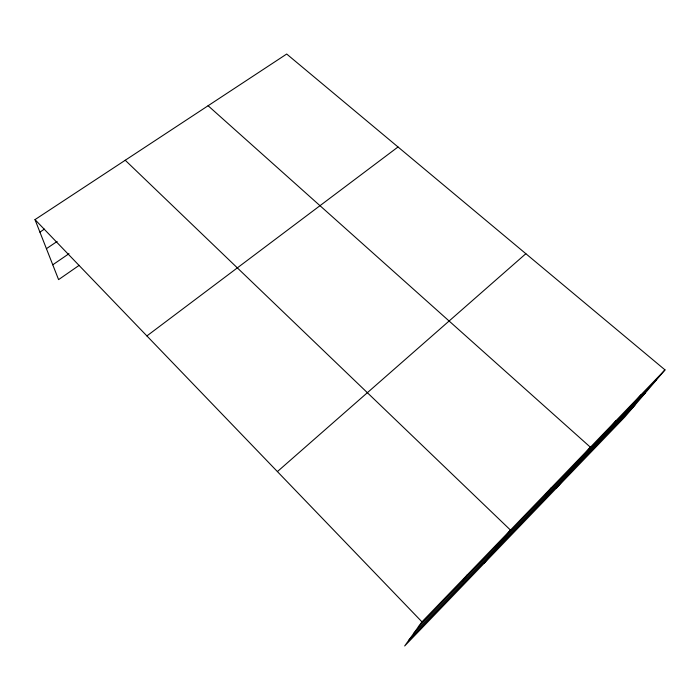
<?xml version="1.0" encoding="UTF-8"?>
<svg xmlns="http://www.w3.org/2000/svg" width="700" height="700" viewBox="0 0 700 700"><rect width="100%" height="100%" fill="white"/><g stroke="black" fill="none" stroke-linecap="round" stroke-linejoin="round"><path stroke-width="1.05" d="M665 369.88L421.96 621.854L404.679 645.969L625.048 416.727L665 369.88L286.694 54.031L35 219.616L58.59 279.624L79.179 265.335M462.718 580.878L467.373 574.761M484.094 563.351L510.475 530.084L125.23 160.248M545.064 495.442L551.434 487.62M556.622 487.909L590.398 447.221L208.101 105.735M608.536 429.581L616.079 420.595M632.975 404.233L640.938 394.826M408.879 640.106L634.883 405.195M418.303 626.955L656.653 379.671M413.499 633.657L645.61 392.613M277.41 471.59L525.858 253.706M146.904 335.93L398.02 146.974M52.762 264.801L69.002 253.689M46.428 248.675L57.129 241.447M39.917 232.12L44.424 229.119M35 219.616L421.96 621.854"/></g></svg>
